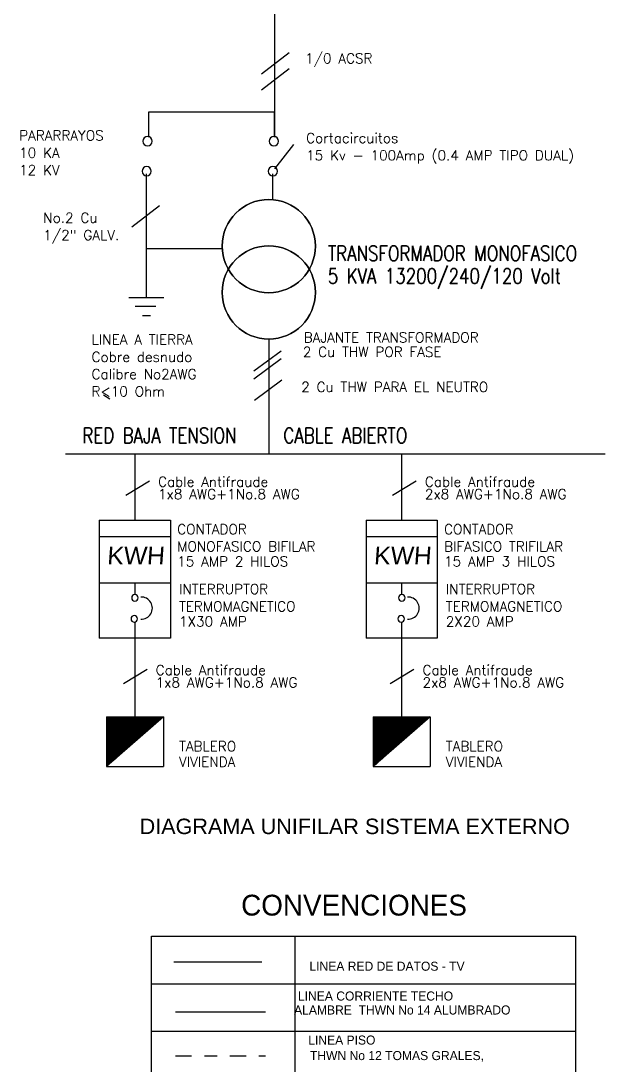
# Model space of a CAD drawing. Extents: x 876.5 to 905.5, y -346 to -323.9.
# Drawn here: x 900.56 to 905.14, y -341.12 to -332.94 of the extents above; entities that cross this region are included whole.
import ezdxf

# ---------------------------------------------------------------- set-up
doc = ezdxf.new("R2010")
doc.units = 0
doc.header["$LTSCALE"] = 0.01
doc.linetypes.add('CONTINUA', pattern=[0])
doc.linetypes.add('DASHDOT', pattern=[25.4, 12.7, -6.35, 0, -6.35])
doc.layers.get('0').update_dxf_attribs({"linetype": 'CONTINUOUS'})
doc.styles.add('ARIAL', font='arial.ttf')
doc.styles.add('ROMANS', font='romans.shx')
doc.styles.add('STYLE5', font='simplex.shx', dxfattribs={"height": 2.6})
doc.styles.add('SUBTITULO', font='arial.ttf', dxfattribs={"oblique": 4, "height": 0.25})

msp = doc.modelspace()

# ---------------------------------------------------------------- linework, layer by layer
at = {"color": 7, "linetype": 'Continuous'}
for p, q in [((902.5477, -332.5158), (902.5477, -333.8494)), ((902.5495, -334.0997), (902.6983, -333.9078)), ((902.5299, -334.1375), (902.5299, -334.3395)), ((901.5409, -334.6991), (901.5409, -335.1023)), ((901.4068, -335.1074), (901.6805, -335.1074)), ((901.4548, -335.1746), (901.618, -335.1746)), ((901.5124, -335.2466), (901.5748, -335.2466)), ((902.5018, -335.4316), (902.5018, -336.3315))]:
    msp.add_line(p, q, dxfattribs=at)
at = {"color": 7}
for p, q in [((902.4453, -333.3544), (902.6617, -333.188)), ((902.4453, -333.4792), (902.6617, -333.3128)), ((902.5477, -333.6558), (901.5607, -333.6558)), ((901.5607, -333.6558), (901.5607, -333.8494)), ((902.5477, -333.8494), (902.5477, -333.6558)), ((901.5429, -334.7259), (901.5429, -334.1375)), ((901.4281, -334.5519), (901.6445, -334.3855)), ((902.1373, -334.7259), (901.5429, -334.7259)), ((902.598, -335.5258), (902.3838, -335.6846)), ((902.5999, -335.5862), (902.3856, -335.7451)), ((902.6039, -335.7546), (902.3897, -335.9134)), ((901.206, -335.8685), (901.258, -335.9015)), ((900.91, -336.3315), (905.1366, -336.3315)), ((901.4523, -336.3315), (901.4523, -336.8512)), ((903.5425, -336.3315), (903.5425, -336.8512)), ((901.3813, -336.6547), (901.5664, -336.5437)), ((903.4715, -336.6547), (903.6566, -336.5437)), ((901.1733, -336.8512), (901.1733, -337.7746)), ((901.1733, -336.8512), (901.7314, -336.8512)), ((901.7314, -336.8512), (901.7314, -337.7746)), ((903.2635, -336.8512), (903.2635, -337.7746)), ((903.2635, -336.8512), (903.8216, -336.8512)), ((903.8216, -336.8512), (903.8216, -337.7746)), ((901.7314, -336.9807), (901.1733, -336.9807)), ((903.8216, -336.9807), (903.2635, -336.9807)), ((901.1733, -337.3404), (901.7314, -337.3404)), ((901.4523, -337.3404), (901.4523, -337.4329)), ((903.2635, -337.3404), (903.8216, -337.3404)), ((903.5425, -337.3404), (903.5425, -337.4329)), ((901.4523, -337.6483), (901.4523, -338.413)), ((903.5425, -337.6483), (903.5425, -338.413)), ((901.7314, -337.7746), (901.1733, -337.7746)), ((903.8216, -337.7746), (903.2635, -337.7746)), ((901.3628, -338.1299), (901.5479, -338.0189)), ((903.453, -338.1299), (903.6381, -338.0189)), ((901.2295, -338.3903), (901.676, -338.3903)), ((901.676, -338.3903), (901.2295, -338.7817)), ((901.2295, -338.3903), (901.2295, -338.7817)), ((901.2295, -338.3936), (901.2328, -338.3903)), ((901.2295, -338.3994), (901.2387, -338.3903)), ((901.2295, -338.4052), (901.2445, -338.3903)), ((901.2295, -338.4111), (901.2503, -338.3903)), ((901.2295, -338.4169), (901.2562, -338.3903)), ((901.2295, -338.4227), (901.262, -338.3903)), ((901.2295, -338.4286), (901.2678, -338.3903)), ((901.2295, -338.4344), (901.2737, -338.3903)), ((901.2295, -338.4402), (901.2795, -338.3903)), ((901.2295, -338.4461), (901.2853, -338.3903)), ((901.2295, -338.4519), (901.2911, -338.3903)), ((901.2295, -338.4577), (901.297, -338.3903)), ((901.2295, -338.4636), (901.3028, -338.3903)), ((901.2295, -338.4694), (901.3086, -338.3903)), ((901.2295, -338.4752), (901.3145, -338.3903)), ((901.2295, -338.481), (901.3203, -338.3903)), ((901.2295, -338.4869), (901.3261, -338.3903)), ((901.2295, -338.4927), (901.332, -338.3903)), ((901.2295, -338.4985), (901.3378, -338.3903)), ((901.2295, -338.5044), (901.3436, -338.3903)), ((901.2295, -338.5102), (901.3494, -338.3903)), ((901.2295, -338.516), (901.3553, -338.3903)), ((901.2295, -338.5219), (901.3611, -338.3903)), ((901.2295, -338.5277), (901.3669, -338.3903)), ((901.2295, -338.5335), (901.3728, -338.3903)), ((901.2295, -338.5393), (901.3786, -338.3903)), ((901.2295, -338.5452), (901.3844, -338.3903)), ((901.2295, -338.551), (901.3903, -338.3903)), ((901.2295, -338.5568), (901.3961, -338.3903)), ((901.2295, -338.5627), (901.4019, -338.3903)), ((901.2295, -338.5685), (901.4078, -338.3903)), ((901.2295, -338.5743), (901.4136, -338.3903)), ((901.2295, -338.5802), (901.4194, -338.3903)), ((901.2295, -338.586), (901.4252, -338.3903)), ((901.2295, -338.5918), (901.4311, -338.3903)), ((901.2295, -338.5977), (901.4369, -338.3903)), ((901.2295, -338.6035), (901.4427, -338.3903)), ((901.2295, -338.6093), (901.4486, -338.3903)), ((901.2295, -338.6151), (901.4544, -338.3903)), ((901.2295, -338.621), (901.4602, -338.3903)), ((901.2295, -338.6268), (901.4661, -338.3903)), ((901.2295, -338.6326), (901.4719, -338.3903)), ((901.2295, -338.6385), (901.4777, -338.3903)), ((901.2295, -338.6443), (901.4835, -338.3903)), ((901.2295, -338.6501), (901.4894, -338.3903)), ((901.2295, -338.656), (901.4952, -338.3903)), ((901.2295, -338.6618), (901.501, -338.3903)), ((901.2295, -338.6676), (901.5069, -338.3903)), ((901.2295, -338.6734), (901.5127, -338.3903)), ((901.2295, -338.6793), (901.5185, -338.3903)), ((901.2295, -338.6851), (901.5244, -338.3903)), ((901.2295, -338.6909), (901.5302, -338.3903)), ((901.2295, -338.6968), (901.536, -338.3903)), ((901.2295, -338.7026), (901.5418, -338.3903)), ((901.2295, -338.7084), (901.5477, -338.3903)), ((901.2295, -338.7143), (901.5535, -338.3903)), ((901.2295, -338.7201), (901.5593, -338.3903)), ((901.2295, -338.7259), (901.5652, -338.3903)), ((901.2295, -338.7317), (901.571, -338.3903)), ((901.2295, -338.7376), (901.5768, -338.3903)), ((901.2295, -338.7434), (901.5827, -338.3903)), ((901.2295, -338.7492), (901.5885, -338.3903)), ((901.2295, -338.7551), (901.5943, -338.3903)), ((901.2295, -338.7609), (901.6002, -338.3903)), ((901.2295, -338.7667), (901.606, -338.3903)), ((901.2295, -338.7726), (901.6118, -338.3903)), ((901.2295, -338.7784), (901.6176, -338.3903)), ((901.2501, -338.7636), (901.6235, -338.3903)), ((901.2974, -338.7221), (901.6293, -338.3903)), ((901.3447, -338.6807), (901.6351, -338.3903)), ((901.392, -338.6392), (901.641, -338.3903)), ((901.4393, -338.5978), (901.6468, -338.3903)), ((901.4866, -338.5563), (901.6526, -338.3903)), ((901.5339, -338.5149), (901.6585, -338.3903)), ((901.5811, -338.4734), (901.6643, -338.3903)), ((901.6284, -338.432), (901.6701, -338.3903)), ((901.6757, -338.3905), (901.6759, -338.3903)), ((901.676, -338.3903), (901.676, -338.7817)), ((903.3197, -338.3903), (903.7662, -338.3903)), ((903.7662, -338.3903), (903.3197, -338.7817)), ((903.3197, -338.3903), (903.3197, -338.7817)), ((903.3197, -338.3936), (903.323, -338.3903)), ((903.3197, -338.3994), (903.3289, -338.3903)), ((903.3197, -338.4052), (903.3347, -338.3903)), ((903.3197, -338.4111), (903.3405, -338.3903)), ((903.3197, -338.4169), (903.3463, -338.3903)), ((903.3197, -338.4227), (903.3522, -338.3903)), ((903.3197, -338.4286), (903.358, -338.3903)), ((903.3197, -338.4344), (903.3638, -338.3903)), ((903.3197, -338.4402), (903.3697, -338.3903)), ((903.3197, -338.4461), (903.3755, -338.3903)), ((903.3197, -338.4519), (903.3813, -338.3903)), ((903.3197, -338.4577), (903.3872, -338.3903)), ((903.3197, -338.4636), (903.393, -338.3903)), ((903.3197, -338.4694), (903.3988, -338.3903)), ((903.3197, -338.4752), (903.4047, -338.3903)), ((903.3197, -338.481), (903.4105, -338.3903)), ((903.3197, -338.4869), (903.4163, -338.3903)), ((903.3197, -338.4927), (903.4221, -338.3903)), ((903.3197, -338.4985), (903.428, -338.3903)), ((903.3197, -338.5044), (903.4338, -338.3903)), ((903.3197, -338.5102), (903.4396, -338.3903)), ((903.3197, -338.516), (903.4455, -338.3903)), ((903.3197, -338.5219), (903.4513, -338.3903)), ((903.3197, -338.5277), (903.4571, -338.3903)), ((903.3197, -338.5335), (903.463, -338.3903)), ((903.3197, -338.5393), (903.4688, -338.3903)), ((903.3197, -338.5452), (903.4746, -338.3903)), ((903.3197, -338.551), (903.4804, -338.3903)), ((903.3197, -338.5568), (903.4863, -338.3903)), ((903.3197, -338.5627), (903.4921, -338.3903)), ((903.3197, -338.5685), (903.4979, -338.3903)), ((903.3197, -338.5743), (903.5038, -338.3903)), ((903.3197, -338.5802), (903.5096, -338.3903)), ((903.3197, -338.586), (903.5154, -338.3903)), ((903.3197, -338.5918), (903.5213, -338.3903)), ((903.3197, -338.5977), (903.5271, -338.3903)), ((903.3197, -338.6035), (903.5329, -338.3903)), ((903.3197, -338.6093), (903.5388, -338.3903)), ((903.3197, -338.6151), (903.5446, -338.3903)), ((903.3197, -338.621), (903.5504, -338.3903)), ((903.3197, -338.6268), (903.5562, -338.3903)), ((903.3197, -338.6326), (903.5621, -338.3903)), ((903.3197, -338.6385), (903.5679, -338.3903)), ((903.3197, -338.6443), (903.5737, -338.3903)), ((903.3197, -338.6501), (903.5796, -338.3903)), ((903.3197, -338.656), (903.5854, -338.3903)), ((903.3197, -338.6618), (903.5912, -338.3903)), ((903.3197, -338.6676), (903.5971, -338.3903)), ((903.3197, -338.6734), (903.6029, -338.3903)), ((903.3197, -338.6793), (903.6087, -338.3903)), ((903.3197, -338.6851), (903.6145, -338.3903)), ((903.3197, -338.6909), (903.6204, -338.3903)), ((903.3197, -338.6968), (903.6262, -338.3903)), ((903.3197, -338.7026), (903.632, -338.3903)), ((903.3197, -338.7084), (903.6379, -338.3903)), ((903.3197, -338.7143), (903.6437, -338.3903)), ((903.3197, -338.7201), (903.6495, -338.3903)), ((903.3197, -338.7259), (903.6554, -338.3903)), ((903.3197, -338.7317), (903.6612, -338.3903)), ((903.3197, -338.7376), (903.667, -338.3903)), ((903.3197, -338.7434), (903.6728, -338.3903)), ((903.3197, -338.7492), (903.6787, -338.3903)), ((903.3197, -338.7551), (903.6845, -338.3903)), ((903.3197, -338.7609), (903.6903, -338.3903)), ((903.3197, -338.7667), (903.6962, -338.3903)), ((903.3197, -338.7726), (903.702, -338.3903)), ((903.3197, -338.7784), (903.7078, -338.3903)), ((903.3403, -338.7636), (903.7137, -338.3903)), ((903.3876, -338.7221), (903.7195, -338.3903)), ((903.4349, -338.6807), (903.7253, -338.3903)), ((903.4822, -338.6392), (903.7312, -338.3903)), ((903.5295, -338.5978), (903.737, -338.3903)), ((903.5768, -338.5563), (903.7428, -338.3903)), ((903.624, -338.5149), (903.7486, -338.3903)), ((903.6713, -338.4734), (903.7545, -338.3903)), ((903.7186, -338.432), (903.7603, -338.3903)), ((903.7659, -338.3905), (903.7661, -338.3903)), ((903.7662, -338.3903), (903.7662, -338.7817)), ((901.2295, -338.7817), (901.676, -338.7817)), ((903.3197, -338.7817), (903.7662, -338.7817)), ((901.5831, -340.1087), (904.9041, -340.1087)), ((901.5831, -344.5977), (901.5831, -340.1087)), ((902.7049, -340.1087), (902.7049, -344.5977)), ((904.9041, -340.1087), (904.9041, -344.5977)), ((901.7586, -340.3101), (902.4468, -340.3101)), ((901.5831, -340.4818), (904.9041, -340.4818)), ((901.7705, -340.7024), (902.4755, -340.7024)), ((901.5831, -340.8549), (904.9041, -340.8549))]:
    msp.add_line(p, q, dxfattribs=at)
at = {"color": 7, "linetype": 'DASHDOT'}
msp.add_line((901.7705, -341.0468), (902.4755, -341.0468), dxfattribs=at)
at = {"color": 7}
for centre in [(902.5018, -334.7036), (902.5018, -335.0664)]:
    msp.add_circle(centre, 0.3652, dxfattribs=at)
for centre, radius, start, end in [((901.5525, -333.8825), 0.0365, 0, 180), ((901.5525, -333.8825), 0.0365, 180, 0), ((902.5416, -333.8825), 0.0365, 0, 180), ((902.5416, -333.8825), 0.0365, 180, 0), ((901.5453, -334.1175), 0.0365, 0, 180), ((901.5453, -334.1175), 0.0365, 180, 0), ((902.5344, -334.1175), 0.0365, 0, 180), ((902.5344, -334.1175), 0.0365, 180, 0), ((902.5018, -334.7036), 0.3652, 0, 180), ((902.5018, -335.0664), 0.3652, 0, 180), ((902.5018, -334.7036), 0.3652, 180, 0), ((902.5018, -335.0664), 0.3652, 180, 0), ((901.4534, -337.4585), 0.0256, 0, 180), ((901.4534, -337.4585), 0.0256, 180, 0), ((901.5026, -337.5398), 0.0872, 267.3799, 92.6201), ((903.5436, -337.4585), 0.0256, 0, 180), ((903.5436, -337.4585), 0.0256, 180, 0), ((903.5928, -337.5398), 0.0872, 267.3799, 92.6201), ((901.4484, -337.623), 0.0256, 0, 180), ((901.4484, -337.623), 0.0256, 180, 0), ((903.5386, -337.623), 0.0256, 0, 180), ((903.5386, -337.623), 0.0256, 180, 0)]:
    msp.add_arc(centre, radius, start, end, dxfattribs=at)

# ---------------------------------------------------------------- texts
for s, height, style, p in [('1/0 ACSR', 0.078, 'STYLE5', (902.786, -333.2723)), ('PARARRAYOS', 0.078, 'STYLE5', (900.5466, -333.8763)), ('Cortacircuitos', 0.078, 'STYLE5', (902.7943, -333.8966)), ('10 KA', 0.078, 'STYLE5', (900.5466, -334.0117)), ('15 Kv - 100Amp (0.4 AMP TIPO DUAL)', 0.078, 'STYLE5', (902.7943, -334.0319)), ('12 KV', 0.078, 'STYLE5', (900.5466, -334.1471)), ('No.2 Cu', 0.078, 'STYLE5', (900.7353, -334.5212)), ('1/2" GALV.', 0.078, 'STYLE5', (900.7353, -334.6565)), ('BAJANTE TRANSFORMADOR', 0.078, 'STYLE5', (902.7752, -335.4587)), ('LINEA A TIERRA', 0.078, 'STYLE5', (901.1139, -335.475)), ('Cobre desnudo', 0.078, 'STYLE5', (901.1139, -335.6104)), ('2 Cu THW POR FASE', 0.078, 'STYLE5', (902.7684, -335.5715)), ('Calibre No2AWG', 0.078, 'STYLE5', (901.1139, -335.7457)), ('2 Cu THW PARA EL NEUTRO', 0.078, 'STYLE5', (902.7562, -335.8461)), ('R<10 Ohm', 0.078, 'STYLE5', (901.1139, -335.8811)), ('Cable Antifraude', 0.078, 'STYLE5', (901.6346, -336.589)), ('Cable Antifraude', 0.078, 'STYLE5', (903.7248, -336.589)), ('1x8 AWG+1No.8 AWG', 0.078, 'STYLE5', (901.6346, -336.6857)), ('2x8 AWG+1No.8 AWG', 0.078, 'STYLE5', (903.7248, -336.6857)), ('CONTADOR ', 0.078, 'STYLE5', (901.7847, -336.9604)), ('CONTADOR ', 0.078, 'STYLE5', (903.8749, -336.9604)), ('MONOFASICO BIFILAR', 0.078, 'STYLE5', (901.7847, -337.0955)), ('BIFASICO TRIFILAR', 0.078, 'STYLE5', (903.8749, -337.0955)), ('15 AMP 2 HILOS', 0.078, 'STYLE5', (901.7847, -337.2127)), ('15 AMP 3 HILOS', 0.078, 'STYLE5', (903.8749, -337.2127)), ('INTERRUPTOR', 0.078, 'STYLE5', (901.7986, -337.4293)), ('INTERRUPTOR', 0.078, 'STYLE5', (903.8887, -337.4293)), ('TERMOMAGNETICO ', 0.078, 'STYLE5', (901.7986, -337.5651)), ('TERMOMAGNETICO ', 0.078, 'STYLE5', (903.8887, -337.5651)), ('1X30 AMP', 0.078, 'STYLE5', (901.7986, -337.6835)), ('2X20 AMP', 0.078, 'STYLE5', (903.8887, -337.6835)), ('Cable Antifraude', 0.078, 'STYLE5', (901.6161, -338.0643)), ('Cable Antifraude', 0.078, 'STYLE5', (903.7063, -338.0643)), ('1x8 AWG+1No.8 AWG', 0.078, 'STYLE5', (901.6161, -338.161)), ('2x8 AWG+1No.8 AWG', 0.078, 'STYLE5', (903.7063, -338.161)), ('TABLERO', 0.078, 'STYLE5', (901.7986, -338.6612)), ('TABLERO', 0.078, 'STYLE5', (903.8887, -338.6612)), ('VIVIENDA', 0.078, 'STYLE5', (901.7986, -338.7831)), ('VIVIENDA', 0.078, 'STYLE5', (903.8887, -338.7831)), ('DIAGRAMA UNIFILAR SISTEMA EXTERNO', 0.12096, 'ARIAL', (901.4903, -339.3099))]:
    msp.add_text(s, height=height, dxfattribs=dict(at, style=style)).set_placement(p)
at = {"color": 7, "linetype": 'CONTINUA', "lineweight": 20, "style": 'ROMANS', "width": 0.8}
for s, p in [('TRANSFORMADOR MONOFASICO', (902.9645, -334.8205)), ('5 KVA 13200/240/120 Volt', (902.9645, -334.998)), ('RED BAJA TENSION', (901.0414, -336.2469)), ('CABLE ABIERTO', (902.6165, -336.2469))]:
    msp.add_text(s, height=0.119451, dxfattribs=at).set_placement(p)
at = {"color": 7, "style": 'SUBTITULO', "oblique": 4}
for p in [(901.2332, -337.1976), (903.3234, -337.1976)]:
    msp.add_text('KWH', height=0.13818, dxfattribs=at).set_placement(p)
at = {"color": 7}
for s, height, p in [('CONVENCIONES', 0.163011, (902.2855, -339.9481)), ('ALAMBRE  THWN No 14 ALUMBRADO', 0.07084, (902.7001, -340.7232)), ('LINEA PISO', 0.07084, (902.8109, -340.9588)), (' THWN No 12 TOMAS GRALES,', 0.07084, (902.7978, -341.0804))]:
    msp.add_text(s, height=height, dxfattribs=at).set_placement(p)
at = {"color": 7, "linetype": 'Continuous'}
for s, p in [('LINEA RED DE DATOS - TV', (902.8202, -340.3803)), ('LINEA CORRIENTE TECHO', (902.7303, -340.6138))]:
    msp.add_text(s, height=0.07084, dxfattribs=at).set_placement(p)

doc.saveas('drawing.dxf')
